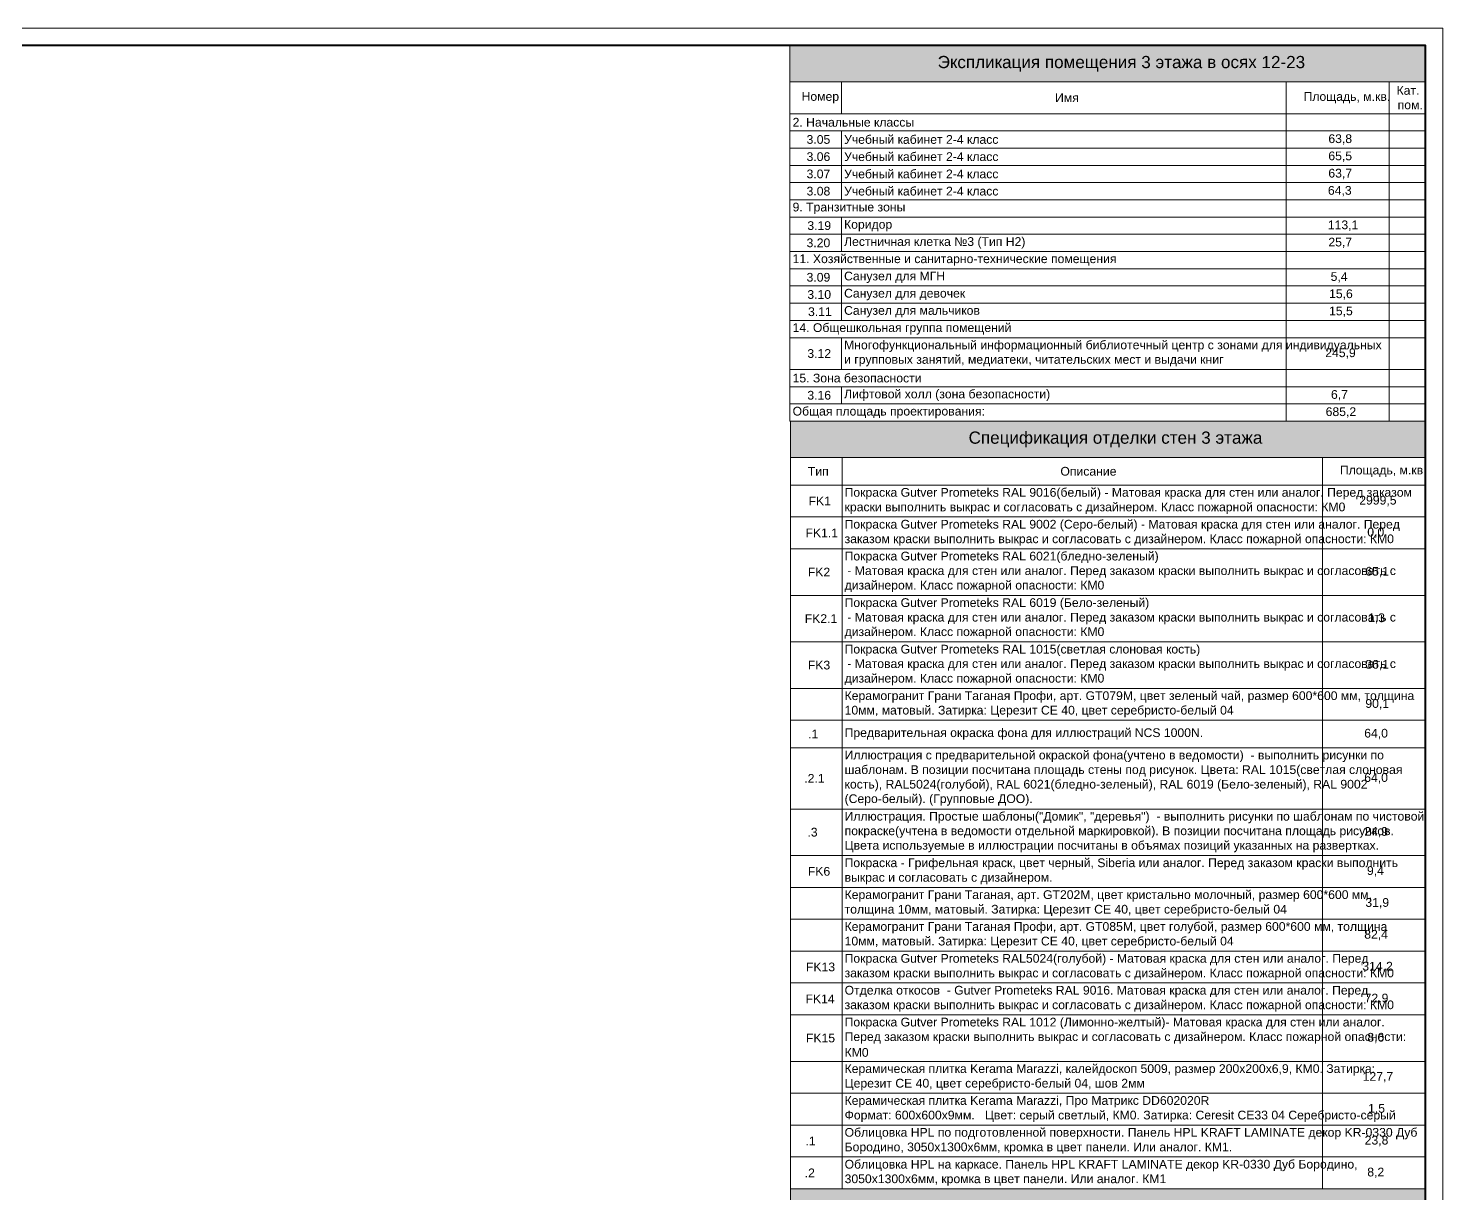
# Model space of a CAD drawing. Header units: millimetres. Extents: x -3817 to 677485, y -22715 to 103890.
# Drawn here: x 25296 to 26917, y -18803 to -17469 of the extents above; entities that cross this region are included whole.
import ezdxf

# ---------------------------------------------------------------- set-up
doc = ezdxf.new("R2010")
doc.units = ezdxf.units.MM
doc.layers.add('PDF _Геометрия', color=7, linetype='Continuous', true_color=0x1d1d1d)
doc.layers.add('PDF _Сплошная заливка', color=7, linetype='Continuous', true_color=0xffffff)
doc.layers.add('PDF _Текст', color=7, linetype='Continuous')
doc.styles.add('PDF GOST-Common', font='arial.ttf')

msp = doc.modelspace()

# ---------------------------------------------------------------- linework, layer by layer
at = {"layer": 'PDF _Геометрия', "color": 7, "lineweight": 9}
for points in [[(26917.1, -17468.5), (23606.2, -17468.5), (23606.2, -19807), (26917.1, -19807)], [(26169.1, -17918.6), (26169.1, -17898.8), (26228.2, -17898.8), (26737.7, -17898.8), (26855.8, -17898.8), (26897.4, -17898.8), (26897.4, -17918.6), (26855.8, -17918.6), (26737.7, -17918.6), (26228.2, -17918.6)], [(26169.7, -18761.4), (26169.7, -18724.9), (26228.8, -18724.9), (26779.4, -18724.9), (26897.5, -18724.9), (26897.5, -18761.4), (26779.4, -18761.4), (26228.8, -18761.4)], [(26169.7, -18797.9), (26169.7, -18761.4), (26228.8, -18761.4), (26779.4, -18761.4), (26897.4, -18761.4), (26897.4, -18797.9), (26779.4, -18797.9), (26228.8, -18797.9)]]:
    msp.add_lwpolyline(points, close=True, dxfattribs=at)
at = {"layer": 'PDF _Геометрия', "color": 7, "lineweight": 40}
msp.add_lwpolyline([(26897.5, -19787.3), (26897.5, -17488.2), (23685, -17488.2), (23685, -19787.3)], close=True, dxfattribs=at)
at = {"layer": 'PDF _Геометрия', "color": 7, "lineweight": 9}
for points in [[(26169.1, -17529.9), (26169.1, -17488.2), (26897.4, -17488.2), (26897.4, -17529.9), (26897.4, -17566.4)], [(26897.4, -17529.9), (26169.1, -17529.9), (26169.1, -17566.4)], [(26228.2, -17529.9), (26228.2, -17566.4)], [(26737.7, -17529.9), (26737.7, -17566.4), (26737.7, -17586.1), (26737.7, -17605.8), (26737.7, -17625.6), (26737.7, -17645.3), (26737.7, -17665), (26737.7, -17684.7), (26737.7, -17704.5), (26737.7, -17724.2), (26737.7, -17743.9), (26737.7, -17763.7), (26737.7, -17783.4), (26737.7, -17803.1), (26737.7, -17822.9), (26737.7, -17859.4), (26737.7, -17879.1), (26737.7, -17898.8), (26737.7, -17918.6)], [(26855.8, -17529.9), (26855.8, -17566.4), (26855.8, -17586.1), (26855.8, -17605.8), (26855.8, -17625.6), (26855.8, -17645.3), (26855.8, -17665), (26855.8, -17684.7), (26855.8, -17704.5), (26855.8, -17724.2), (26855.8, -17743.9), (26855.8, -17763.7), (26855.8, -17783.4), (26855.8, -17803.1), (26855.8, -17822.9), (26855.8, -17859.4), (26855.8, -17879.1), (26855.8, -17898.8), (26855.8, -17918.6)], [(26897.4, -17586.1), (26897.4, -17566.4), (26855.8, -17566.4), (26737.7, -17566.4), (26228.2, -17566.4), (26169.1, -17566.4), (26169.1, -17586.1)], [(26897.4, -17605.8), (26897.4, -17586.1), (26855.8, -17586.1), (26737.7, -17586.1), (26228.2, -17586.1), (26169.1, -17586.1), (26169.1, -17605.8)], [(26228.2, -17586.1), (26228.2, -17605.8), (26228.2, -17625.6), (26228.2, -17645.3), (26228.2, -17665)], [(26897.4, -17625.6), (26897.4, -17605.8), (26855.8, -17605.8), (26737.7, -17605.8), (26228.2, -17605.8), (26169.1, -17605.8), (26169.1, -17625.6)], [(26897.4, -17645.3), (26897.4, -17625.6), (26855.8, -17625.6), (26737.7, -17625.6), (26228.2, -17625.6), (26169.1, -17625.6), (26169.1, -17645.3)], [(26897.4, -17665), (26897.4, -17645.3), (26855.8, -17645.3), (26737.7, -17645.3), (26228.2, -17645.3), (26169.1, -17645.3), (26169.1, -17665)], [(26897.4, -17684.7), (26897.4, -17665), (26855.8, -17665), (26737.7, -17665), (26228.2, -17665), (26169.1, -17665), (26169.1, -17684.7)], [(26897.4, -17704.5), (26897.4, -17684.7), (26855.8, -17684.7), (26737.7, -17684.7), (26228.2, -17684.7), (26169.1, -17684.7), (26169.1, -17704.5)], [(26228.2, -17684.7), (26228.2, -17704.5), (26228.2, -17724.2)], [(26897.4, -17724.2), (26897.4, -17704.5), (26855.8, -17704.5), (26737.7, -17704.5), (26228.2, -17704.5), (26169.1, -17704.5), (26169.1, -17724.2)], [(26897.4, -17743.9), (26897.4, -17724.2), (26855.8, -17724.2), (26737.7, -17724.2), (26228.2, -17724.2), (26169.1, -17724.2), (26169.1, -17743.9)], [(26897.4, -17763.7), (26897.4, -17743.9), (26855.8, -17743.9), (26737.7, -17743.9), (26228.2, -17743.9), (26169.1, -17743.9), (26169.1, -17763.7)], [(26228.2, -17743.9), (26228.2, -17763.7), (26228.2, -17783.4), (26228.2, -17803.1)], [(26897.4, -17783.4), (26897.4, -17763.7), (26855.8, -17763.7), (26737.7, -17763.7), (26228.2, -17763.7), (26169.1, -17763.7), (26169.1, -17783.4)], [(26897.4, -17803.1), (26897.4, -17783.4), (26855.8, -17783.4), (26737.7, -17783.4), (26228.2, -17783.4), (26169.1, -17783.4), (26169.1, -17803.1)], [(26897.4, -17822.9), (26897.4, -17803.1), (26855.8, -17803.1), (26737.7, -17803.1), (26228.2, -17803.1), (26169.1, -17803.1), (26169.1, -17822.9)], [(26897.4, -17859.4), (26897.4, -17822.9), (26855.8, -17822.9), (26737.7, -17822.9), (26228.2, -17822.9), (26169.1, -17822.9), (26169.1, -17859.4)], [(26228.2, -17822.9), (26228.2, -17859.4)], [(26897.4, -17879.1), (26897.4, -17859.4), (26855.8, -17859.4), (26737.7, -17859.4), (26228.2, -17859.4), (26169.1, -17859.4), (26169.1, -17879.1)], [(26897.4, -17898.8), (26897.4, -17879.1), (26855.8, -17879.1), (26737.7, -17879.1), (26228.2, -17879.1), (26169.1, -17879.1), (26169.1, -17898.8)], [(26228.2, -17879.1), (26228.2, -17898.8)], [(26169.7, -17960.2), (26169.7, -17918.6), (26897.5, -17918.6), (26897.5, -17960.2), (26169.7, -17960.2), (26169.7, -17991.8)], [(26228.8, -17960.2), (26228.8, -17991.8), (26228.8, -18028.3), (26228.8, -18064.8), (26228.8, -18118.1), (26228.8, -18171.4), (26228.8, -18224.6), (26228.8, -18261.2), (26228.8, -18292.7), (26228.8, -18362.8), (26228.8, -18416.1), (26228.8, -18452.6), (26228.8, -18489.1), (26228.8, -18525.6), (26228.8, -18562.1), (26228.8, -18598.6), (26228.8, -18651.9), (26228.8, -18688.4), (26228.8, -18724.9), (26228.8, -18761.4), (26228.8, -18797.9)], [(26779.4, -17960.2), (26779.4, -17991.8), (26779.4, -18028.3), (26779.4, -18064.8), (26779.4, -18118.1), (26779.4, -18171.4), (26779.4, -18224.6), (26779.4, -18261.2), (26779.4, -18292.7), (26779.4, -18362.8), (26779.4, -18416.1), (26779.4, -18452.6), (26779.4, -18489.1), (26779.4, -18525.6), (26779.4, -18562.1), (26779.4, -18598.6), (26779.4, -18651.9), (26779.4, -18688.4), (26779.4, -18724.9), (26779.4, -18761.4)], [(26897.5, -17991.8), (26897.5, -17960.2), (26897.5, -17991.8), (26897.5, -18028.3)], [(26897.5, -18064.8), (26897.5, -18028.3), (26897.5, -17991.8), (26779.4, -17991.8), (26228.8, -17991.8), (26169.7, -17991.8), (26169.7, -18028.3)], [(26897.5, -18118.1), (26897.5, -18064.8), (26897.5, -18028.3), (26779.4, -18028.3), (26228.8, -18028.3), (26169.7, -18028.3), (26169.7, -18064.8)], [(26897.5, -18171.4), (26897.5, -18118.1), (26897.5, -18064.8), (26779.4, -18064.8), (26228.8, -18064.8), (26169.7, -18064.8), (26169.7, -18118.1)], [(26897.5, -18224.6), (26897.5, -18171.4), (26897.5, -18118.1), (26779.4, -18118.1), (26228.8, -18118.1), (26169.7, -18118.1), (26169.7, -18171.4)], [(26897.5, -18261.2), (26897.5, -18224.6), (26897.5, -18171.4), (26779.4, -18171.4), (26228.8, -18171.4), (26169.7, -18171.4), (26169.7, -18224.6)], [(26897.5, -18292.7), (26897.5, -18261.2), (26897.5, -18224.6), (26779.4, -18224.6), (26228.8, -18224.6), (26169.7, -18224.6), (26169.7, -18261.2)], [(26897.5, -18362.8), (26897.5, -18292.7), (26897.5, -18261.2), (26779.4, -18261.2), (26228.8, -18261.2), (26169.7, -18261.2), (26169.7, -18292.7)], [(26897.5, -18416.1), (26897.5, -18362.8), (26897.5, -18292.7), (26779.4, -18292.7), (26228.8, -18292.7), (26169.7, -18292.7), (26169.7, -18362.8)], [(26897.5, -18452.6), (26897.5, -18416.1), (26897.5, -18362.8), (26779.4, -18362.8), (26228.8, -18362.8), (26169.7, -18362.8), (26169.7, -18416.1)], [(26897.5, -18489.1), (26897.5, -18452.6), (26897.5, -18416.1), (26779.4, -18416.1), (26228.8, -18416.1), (26169.7, -18416.1), (26169.7, -18452.6)], [(26897.5, -18525.6), (26897.5, -18489.1), (26897.5, -18452.6), (26779.4, -18452.6), (26228.8, -18452.6), (26169.7, -18452.6), (26169.7, -18489.1)], [(26897.5, -18562.1), (26897.5, -18525.6), (26897.5, -18489.1), (26779.4, -18489.1), (26228.8, -18489.1), (26169.7, -18489.1), (26169.7, -18525.6)], [(26897.5, -18598.6), (26897.5, -18562.1), (26897.5, -18525.6), (26779.4, -18525.6), (26228.8, -18525.6), (26169.7, -18525.6), (26169.7, -18562.1)], [(26897.5, -18651.9), (26897.5, -18598.6), (26897.5, -18562.1), (26779.4, -18562.1), (26228.8, -18562.1), (26169.7, -18562.1), (26169.7, -18598.6)], [(26897.5, -18688.4), (26897.5, -18651.9), (26897.5, -18598.6), (26779.4, -18598.6), (26228.8, -18598.6), (26169.7, -18598.6), (26169.7, -18651.9)], [(26897.5, -18724.9), (26897.5, -18688.4), (26897.5, -18651.9), (26779.4, -18651.9), (26228.8, -18651.9), (26169.7, -18651.9), (26169.7, -18688.4)], [(26897.5, -18761.4), (26897.5, -18724.9), (26897.5, -18688.4), (26779.4, -18688.4), (26228.8, -18688.4), (26169.7, -18688.4), (26169.7, -18724.9)], [(26779.4, -18761.4), (26779.4, -18797.9)], [(26897.4, -18761.4), (26897.4, -18797.9)], [(26169.7, -18839.6), (26169.7, -18797.9), (26897.4, -18797.9), (26897.4, -18839.6), (26897.4, -18859.3)]]:
    msp.add_lwpolyline(points, dxfattribs=at)
at = {"layer": 'PDF _Сплошная заливка', "color": 7, "lineweight": 9, "true_color": 0xf0f0f0, "transparency": 33554559}
for points in [[(26169.1, -17488.2), (26897.4, -17488.2), (26169.1, -17529.9), (26897.4, -17529.9)], [(26169.7, -17918.6), (26897.5, -17918.6), (26169.7, -17960.2), (26897.5, -17960.2)], [(26169.7, -18797.9), (26897.4, -18797.9), (26169.7, -18839.6), (26897.4, -18839.6)]]:
    msp.add_solid(points, dxfattribs=at)

# ---------------------------------------------------------------- texts
at = {"layer": 'PDF _Текст', "attachment_point": 4, "style": 'PDF GOST-Common'}
for s, insert, char_height in [('Экспликация помещения 3 этажа в осях 12-23', (26338.3, -17509.2), 14), ('Кат.', (26864.3, -17539.7), 10), ('Номер', (26182.4, -17548.1), 10), ('Имя', (26472.9, -17548.1), 10), ('Площадь, м.кв.', (26757.7, -17548.1), 10), ('пом.', (26865.5, -17556.3), 10), ('2. Начальные классы', (26172.1, -17576.2), 10), ('3.05', (26188.1, -17595.9), 10), ('Учебный кабинет 2-4 класс', (26231.1, -17595.9), 10), ('63,8', (26786.1, -17595.9), 10), ('3.06', (26188.1, -17615.6), 10), ('Учебный кабинет 2-4 класс', (26231.1, -17615.6), 10), ('65,5', (26786.1, -17615.6), 10), ('3.07', (26188.1, -17635.4), 10), ('Учебный кабинет 2-4 класс', (26231.1, -17635.4), 10), ('63,7', (26786.1, -17635.4), 10), ('3.08', (26188.1, -17655.1), 10), ('Учебный кабинет 2-4 класс', (26231.1, -17655.1), 10), ('64,3', (26785.6, -17655.1), 10), ('9. Транзитные зоны', (26172.1, -17674.8), 10), ('3.19', (26189, -17694.6), 10), ('Коридор', (26231.1, -17694.6), 10), ('113,1', (26785.5, -17694.6), 10), ('3.20', (26188.1, -17714.3), 10), ('Лестничная клетка №3 (Тип Н2)', (26231.1, -17714.3), 10), ('25,7', (26786.1, -17714.3), 10), ('11. Хозяйственные и санитарно-технические помещения', (26172.1, -17734), 10), ('3.09', (26188.1, -17753.8), 10), ('Санузел для МГН', (26231.1, -17753.8), 10), ('5,4', (26788.7, -17753.8), 10), ('3.10', (26189, -17773.5), 10), ('Санузел для девочек', (26231.1, -17773.5), 10), ('15,6', (26786.9, -17773.5), 10), ('3.11', (26189.8, -17793.2), 10), ('Санузел для мальчиков', (26231.1, -17793.2), 10), ('15,5', (26786.9, -17793.2), 10), ('14. Общешкольная группа помещений', (26172.1, -17812.9), 10), ('Многофункциональный информационный библиотечный центр с зонами для индивидуальных', (26231.1, -17832.7), 10), ('3.12', (26189, -17841.1), 10), ('и групповых занятий, медиатеки, читательских мест и выдачи книг', (26231.1, -17849.3), 10), ('245,9', (26782.5, -17841.1), 10), ('15. Зона безопасности', (26172.1, -17869.2), 10), ('3.16', (26189, -17888.9), 10), ('Лифтовой холл (зона безопасности)', (26231.1, -17888.9), 10), ('6,7', (26789.1, -17888.9), 10), ('Общая площадь проектирования:', (26172.1, -17908.6), 10), ('685,2', (26783, -17908.6), 10), ('Спецификация отделки стен 3 этажа', (26373.8, -17939.5), 14), ('Тип', (26189.6, -17976), 10), ('Описание', (26479, -17976), 10), ('Площадь, м.кв.', (26799.3, -17976), 10), ('FK1', (26190.4, -18010), 10), ('Покраска Gutver Prometeks RAL 9016(белый) - Матовая краска для стен или аналог. Перед заказом', (26231.7, -18001.6), 10), ('2999,5', (26821.5, -18010), 10), ('краски выполнить выкрас и согласовать с дизайнером. Класс пожарной опасности: КМ0', (26231.7, -18018.3), 10), ('Покраска Gutver Prometeks RAL 9002 (Серо-белый) - Матовая краска для стен или аналог. Перед', (26231.7, -18038.1), 10), ('0,0', (26830.7, -18046.5), 10), ('FK1.1', (26186.9, -18046.5), 10), ('заказом краски выполнить выкрас и согласовать с дизайнером. Класс пожарной опасности: КМ0', (26231.7, -18054.8), 10), ('Покраска Gutver Prometeks RAL 6021(бледно-зеленый)', (26231.7, -18074.6), 10), ('FK2', (26189.6, -18091.4), 10), ('- Матовая краска для стен или аналог. Перед заказом краски выполнить выкрас и согласовать с', (26234.8, -18091.3), 10), ('65,1', (26828.5, -18091.4), 10), ('дизайнером. Класс пожарной опасности: КМ0', (26231.7, -18107.9), 10), ('Покраска Gutver Prometeks RAL 6019 (Бело-зеленый)', (26231.7, -18127.9), 10), ('- Матовая краска для стен или аналог. Перед заказом краски выполнить выкрас и согласовать с', (26234.8, -18144.6), 10), ('FK2.1', (26186, -18144.7), 10), ('дизайнером. Класс пожарной опасности: КМ0', (26231.7, -18161.2), 10), ('1,3', (26831.6, -18144.7), 10), ('Покраска Gutver Prometeks RAL 1015(светлая слоновая кость)', (26231.7, -18181.2), 10), ('FK3', (26189.6, -18198), 10), ('- Матовая краска для стен или аналог. Перед заказом краски выполнить выкрас и согласовать с', (26234.8, -18197.8), 10), ('36,1', (26828.5, -18198), 10), ('дизайнером. Класс пожарной опасности: КМ0', (26231.7, -18214.5), 10), ('Керамогранит Грани Таганая Профи, арт. GT079M, цвет зеленый чай, размер 600*600 мм, толщина', (26231.7, -18234.5), 10), ('10мм, матовый. Затирка: Церезит CE 40, цвет серебристо-белый 04', (26231.7, -18251.1), 10), ('90,1', (26828.5, -18242.9), 10), (' .1', (26186, -18276.9), 10), ('Предварительная окраска фона для иллюстраций NCS 1000N.', (26231.7, -18276.9), 10), ('64,0', (26827.2, -18276.9), 10), ('Иллюстрация с предварительной окраской фона(учтено в ведомости)  - выполнить рисунки по', (26231.7, -18302.5), 10), ('шаблонам. В позиции посчитана площадь стены под рисунок. Цвета: RAL 1015(светлая слоновая', (26231.7, -18319.2), 10), (' .2.1', (26181.6, -18327.7), 10), ('кость), RAL5024(голубой), RAL 6021(бледно-зеленый), RAL 6019 (Бело-зеленый), RAL 9002', (26231.7, -18335.9), 10), ('64,0', (26827.2, -18327.7), 10), ('(Серо-белый). (Групповые ДОО).', (26231.7, -18352.5), 10), ('Иллюстрация. Простые шаблоны("Домик", "деревья")  - выполнить рисунки по шаблонам по чистовой', (26231.7, -18372.6), 10), (' .3', (26185.2, -18389.4), 10), ('покраске(учтена в ведомости отдельной маркировкой). В позиции посчитана площадь рисунков.', (26231.7, -18389.3), 10), ('24,9', (26827.2, -18389.4), 10), ('Цвета используемые в иллюстрации посчитаны в объямах позиций указанных на развертках.', (26231.7, -18405.9), 10), ('FK6', (26189.6, -18434.3), 10), ('Покраска - Грифельная краск, цвет черный, Siberia или аналог. Перед заказом краски выполнить', (26231.7, -18425.9), 10), ('9,4', (26830.3, -18434.3), 10), ('выкрас и согласовать с дизайнером.', (26231.7, -18442.6), 10), ('Керамогранит Грани Таганая, арт. GT202M, цвет кристально молочный, размер 600*600 мм,', (26231.7, -18462.4), 10), ('толщина 10мм, матовый. Затирка: Церезит CE 40, цвет серебристо-белый 04', (26231.7, -18479.1), 10), ('31,9', (26828.5, -18470.8), 10), ('Керамогранит Грани Таганая Профи, арт. GT085М, цвет голубой, размер 600*600 мм, толщина', (26231.7, -18498.9), 10), ('10мм, матовый. Затирка: Церезит CE 40, цвет серебристо-белый 04', (26231.7, -18515.6), 10), ('82,4', (26827.2, -18507.3), 10), ('FK13', (26187.4, -18543.8), 10), ('Покраска Gutver Prometeks RAL5024(голубой) - Матовая краска для стен или аналог. Перед', (26231.7, -18535.4), 10), ('314,2', (26825, -18543.8), 10), ('заказом краски выполнить выкрас и согласовать с дизайнером. Класс пожарной опасности: КМ0', (26231.7, -18552.1), 10), ('FK14', (26186.9, -18580.3), 10), ('Отделка откосов  - Gutver Prometeks RAL 9016. Матовая краска для стен или аналог. Перед', (26231.7, -18571.9), 10), ('72,9', (26827.7, -18580.3), 10), ('заказом краски выполнить выкрас и согласовать с дизайнером. Класс пожарной опасности: КМ0', (26231.7, -18588.6), 10), ('Покраска Gutver Prometeks RAL 1012 (Лимонно-желтый)- Матовая краска для стен или аналог.', (26231.7, -18608.4), 10), ('FK15', (26187.4, -18625.2), 10), ('Перед заказом краски выполнить выкрас и согласовать с дизайнером. Класс пожарной опасности:', (26231.7, -18625.1), 10), ('8,6', (26830.7, -18625.2), 10), ('КМ0', (26231.7, -18641.7), 10), ('Керамическая плитка Kerama Marazzi, калейдоскоп 5009, размер 200х200х6,9, КМ0. Затирка:', (26231.7, -18661.7), 10), ('Церезит CE 40, цвет серебристо-белый 04, шов 2мм', (26231.7, -18678.4), 10), ('127,7', (26825.4, -18670.1), 10), ('Керамическая плитка Kerama Marazzi, Про Матрикс DD602020R', (26231.7, -18698.2), 10), ('1,5', (26831.6, -18706.6), 10), ('Формат: 600х600х9мм.   Цвет: серый светлый, КМ0. Затирка: Ceresit CE33 04 Серебристо-серый', (26231.7, -18714.9), 10), (' .1', (26183, -18743.1), 10), ('Облицовка HPL по подготовленной поверхности. Панель HPL KRAFT LAMINATE декор KR-0330 Дуб', (26231.7, -18734.7), 10), ('23,8', (26827.7, -18743.1), 10), ('Бородино, 3050х1300х6мм, кромка в цвет панели. Или аналог. КМ1.', (26231.7, -18751.4), 10), ('Облицовка HPL на каркасе. Панель HPL KRAFT LAMINATE декор KR-0330 Дуб Бородино,', (26231.7, -18771.2), 10), (' .2', (26182.1, -18779.6), 10), ('3050х1300х6мм, кромка в цвет панели. Или аналог. КМ1', (26231.7, -18787.9), 10), ('8,2', (26830.7, -18779.6), 10)]:
    msp.add_mtext(s, dxfattribs=dict(at, insert=insert, char_height=char_height))

doc.saveas('drawing.dxf')
